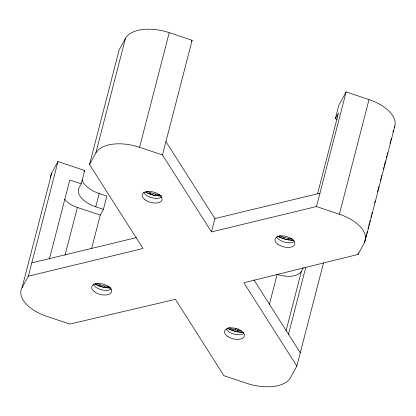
<?xml version="1.0" encoding="UTF-8"?>
<svg xmlns="http://www.w3.org/2000/svg" width="416" height="416" viewBox="0 0 416 416"><rect width="100%" height="100%" fill="white"/><g stroke="black" fill="none" stroke-linecap="round" stroke-linejoin="round"><path stroke-width="0.62" d="M323.539 262.834L296.826 366.127L290.54 377.608A36.447 19.204 14.5 0 1 246.766 383.328L223.876 375.658L175.438 299.354L69.867 324.059L46.977 316.394A36.447 19.204 14.5 0 1 22.069 287.664L51.714 173.046L58.001 161.564L84.708 170.513L81.26 183.841L79.165 187.668A24.294 12.802 14.5 0 0 95.768 206.82L103.402 209.373L106.844 196.045L99.216 193.492A24.294 12.802 14.5 0 1 82.098 179.91M22.069 287.664L28.361 276.182L58.001 161.564M49.343 259.173L69.815 180.008L81.26 183.841M65.016 255.2L77.366 207.449A20.249 10.67 14.5 0 1 64.62 199.134M28.361 276.182L143.01 248.503L89.534 164.492L119.174 49.873L125.46 38.392A36.447 19.204 14.5 0 1 169.234 32.672L192.124 40.342L162.484 154.96L211.474 231.904L316.488 206.554L339.383 214.224A36.447 19.204 14.5 0 1 364.286 242.954L357.999 254.436L243.901 282.755L296.826 366.127M89.534 164.492L95.82 153.01L125.46 38.392M95.768 206.82L99.216 193.492M91.645 248.414L100.256 215.119L103.402 209.373M95.664 283.421L95.436 284.294C100.09 286.629 105.44 288.127 110.677 287.867M110.63 287.971L102.918 287.16L99.866 286.14L100.209 284.825L96.881 283.442M95.82 153.01A36.447 19.204 14.5 0 1 139.589 147.29L169.234 32.672M104.634 287.373L104.972 286.062L109.148 286.541M109.403 287.919L109.632 287.045M161.164 195.874C155.927 196.134 150.576 194.636 145.922 192.296L146.151 191.422M161.117 195.972L153.405 195.166L150.353 194.142L150.696 192.832L146.817 191.22M155.121 195.38L155.459 194.069L159.635 194.542M211.474 231.904L214.921 218.577L165.927 141.632M243.49 332.264C238.254 332.524 232.898 331.027 228.249 328.692L228.472 327.813M243.438 332.363L235.726 331.557L232.679 330.533L233.017 329.222L229.138 327.61M235.622 330.242L236.106 328.354M237.442 331.77L238.176 328.916M293.904 240.375L286.192 239.564L283.145 238.545L283.483 237.234L279.609 235.617M269.355 304.538L277.155 274.383A20.249 10.67 14.5 0 0 301.47 271.206L303.269 267.925M277.664 236.252L281.445 238.082L287.908 239.782L288.252 238.472L292.427 238.945M287.908 239.782L292.682 240.328L292.911 239.45M337.111 119.252L335.348 118.664L338.796 105.336L346.133 91.941L369.023 99.606A36.447 19.204 14.5 0 1 394.217 127.764M317.533 193.97L338.494 112.923L335.348 118.664M316.488 206.554L346.133 91.941M286.036 330.892L301.47 271.206M288.423 334.49L305.812 267.264M339.383 214.224L369.023 99.606M357.999 254.436L358.467 252.616M364.286 242.954L365.581 237.942M365.908 236.688L366.392 234.811M366.714 233.558L367.203 231.681M368.014 228.545L368.498 226.668M368.82 225.415L369.309 223.538M369.632 222.284L370.115 220.407M370.926 217.272L371.415 215.394M371.738 214.141L372.221 212.264M374.655 202.868L375.138 200.99M377.567 191.594L378.056 189.717M378.378 188.464L378.867 186.581M380.484 180.32L380.973 178.443M381.295 177.19L381.779 175.308M383.401 169.047L383.885 167.164M384.212 165.916L385.507 160.904M386.313 157.773L386.802 155.891M387.124 154.643L387.613 152.76M390.042 143.364L390.525 141.487M390.853 140.234L391.336 138.356M392.959 132.09L393.442 130.213M365.222 240.604L394.867 125.991M84.11 171.605L84.708 170.513M191.511 41.46L192.124 40.342M31.808 262.855L136.375 237.609M214.921 218.577L319.935 193.227M292.682 240.328L293.956 240.276M241.363 330.866L237.78 330.46L233.017 329.222M150.696 192.832L155.459 194.069M283.483 237.234L288.252 238.472M100.209 284.825L104.972 286.062M139.589 147.29L162.484 154.96M77.366 207.449L100.256 215.119M283.145 238.545L277.628 236.038M145.922 192.296L150.353 194.142M227.198 328.24L232.679 330.533M99.866 286.14L94.385 283.842M227.162 328.026L228.249 328.692M253.963 279.848L300.274 352.799M294.258 241.654A10.202 5.377 14.5 0 1 284.762 242.18A10.202 5.377 14.5 0 1 276.739 237.104M111.452 288.933A10.202 5.377 14.5 0 1 101.483 289.775A10.202 5.377 14.5 0 1 93.205 284.196M50.44 177.897A36.447 19.204 14.5 0 1 51.714 173.046M243.792 333.642A10.202 5.377 14.5 0 1 234.296 334.168A10.202 5.377 14.5 0 1 226.268 329.098M161.938 196.934A10.202 5.377 14.5 0 1 151.97 197.777A10.202 5.377 14.5 0 1 143.692 192.197M277.826 244.213A10.202 5.377 14.5 0 0 294.533 244.868A10.202 5.377 14.5 0 0 282.402 235.862A10.202 5.377 14.5 0 0 277.826 244.213M94.546 291.808A10.202 5.377 14.5 0 0 111.254 292.464A10.202 5.377 14.5 0 0 99.122 283.457A10.202 5.377 14.5 0 0 94.546 291.808M145.033 199.815A10.202 5.377 14.5 0 0 161.741 200.47A10.202 5.377 14.5 0 0 149.609 191.464A10.202 5.377 14.5 0 0 145.033 199.815M227.36 336.206A10.202 5.377 14.5 0 0 244.062 336.861A10.202 5.377 14.5 0 0 231.93 327.855A10.202 5.377 14.5 0 0 227.36 336.206"/></g></svg>
